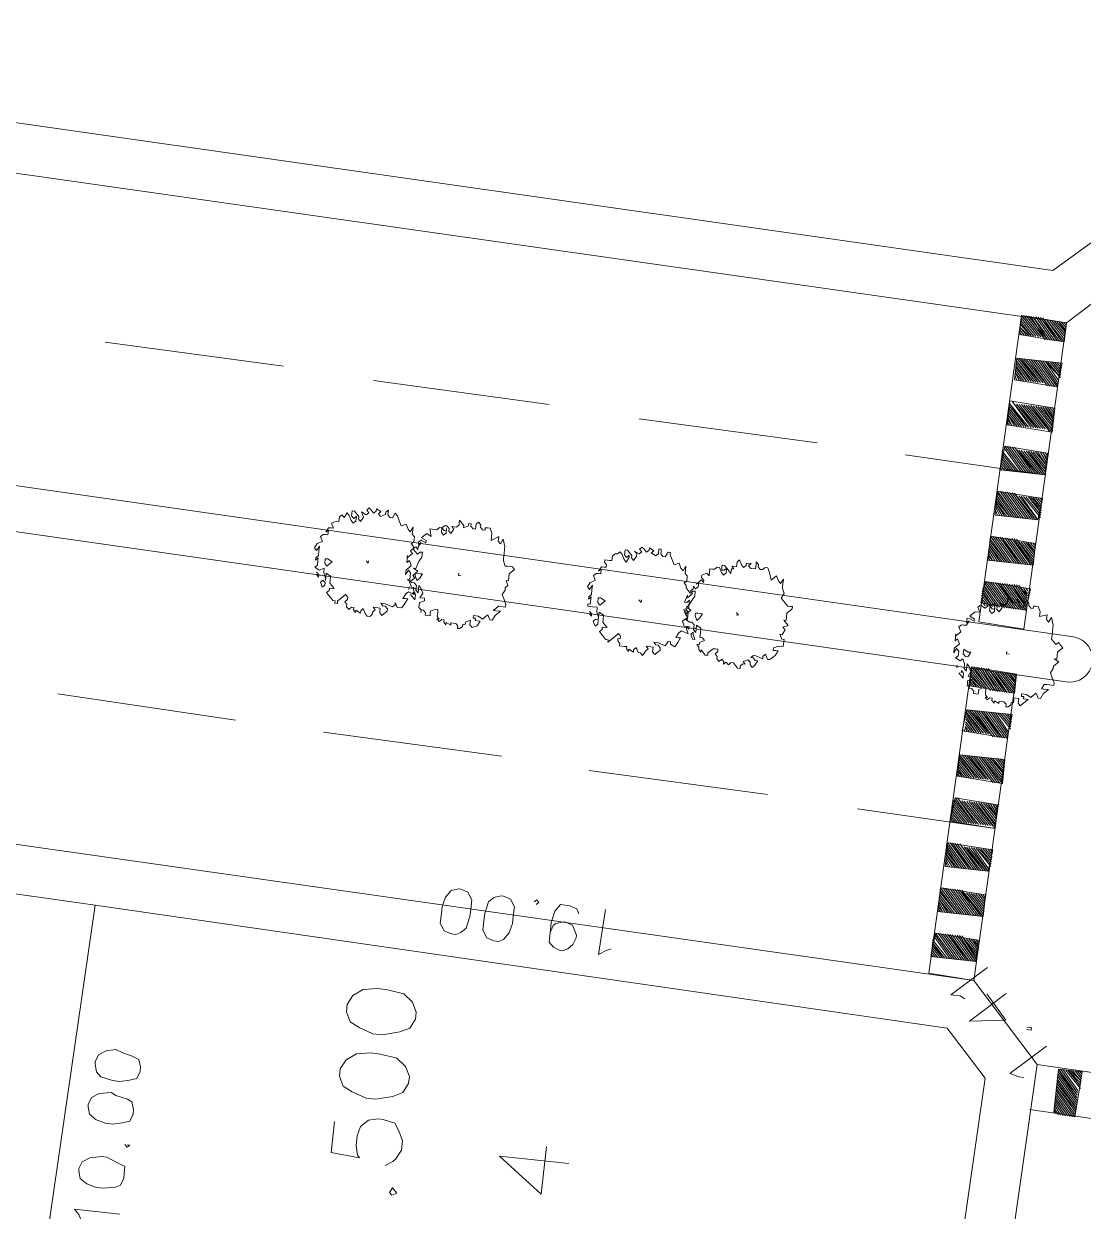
# Model space of a CAD drawing. Header units: metres. Extents: x -977055 to 805873, y -1033982 to 242021.
# Drawn here: x 2463.44 to 2486.95, y 956.89 to 983.23 of the extents above; entities that cross this region are included whole.
import ezdxf

# ---------------------------------------------------------------- set-up
doc = ezdxf.new("R2010")
doc.units = ezdxf.units.M
for name, color, linetype in [('PDF_acera', 7, 'Continuous'), ('PDF_areas por lote', 7, 'Continuous'), ('PDF_COTAS', 7, 'Continuous'), ('PDF_linea de centro', 7, 'Continuous'), ('PDF_LOTES', 7, 'Continuous'), ('PDF_No. lotes', 7, 'Continuous'), ('PDF_PASO DE CEBRA', 7, 'Continuous'), ('PDF_PLANTAS', 7, 'Continuous')]:
    doc.layers.add(name, color=color, linetype=linetype)

# ---------------------------------------------------------------- blocks, each defined once
blk = doc.blocks.new('CALLE')
at = {"layer": 'PDF_acera', "lineweight": 9}
for points in [[(35.646912, -218.961792), (29.00016, -177.853536), (-1.608768, -95.552352), (-8.763552, -56.0952), (-56.814912, -55.206144), (-58.084992, -53.851392), (-56.222208, 0.592704)], [(-8.001504, -55.24848), (-56.433888, -54.359424), (-57.195936, -53.512704), (-55.333152, 0.550368)]]:
    blk.add_lwpolyline(points, dxfattribs=at)
blk.add_lwpolyline([(-128.108736, -20.32128), (-129.167136, -51.43824), (-127.897056, -52.792992), (-71.166816, -54.740448), (-69.812064, -53.470368), (-68.753664, -22.353408), (-70.023744, -20.998656), (-126.711648, -19.0512)], close=True, dxfattribs=at)
blk.add_lwpolyline([(-63.249984, -21.59136), (-64.393056, -54.528768, 0.999999692), (-63.588672, -54.571104), (-62.4456, -21.633696)], format="xyb", dxfattribs=at)
at = {"layer": 'PDF_areas por lote', "lineweight": 9}
blk.add_lwpolyline([(-73.495296, -42.505344), (-74.045664, -42.505344), (-74.088, -43.013376), (-74.045664, -42.97104), (-73.87632, -42.928704), (-73.706976, -42.928704), (-73.537632, -42.97104), (-73.410624, -43.098048), (-73.368288, -43.267392), (-73.368288, -43.352064), (-73.410624, -43.563744), (-73.537632, -43.648416), (-73.706976, -43.733088), (-73.87632, -43.733088), (-74.045664, -43.648416), (-74.088, -43.60608), (-74.172672, -43.479072)], dxfattribs=at)
for points in [[(-72.690912, -42.505344), (-72.860256, -42.590016), (-72.944928, -42.75936), (-73.0296, -43.013376), (-73.0296, -43.18272), (-72.944928, -43.479072), (-72.860256, -43.648416), (-72.690912, -43.733088), (-72.563904, -43.733088), (-72.39456, -43.648416), (-72.267552, -43.479072), (-72.225216, -43.18272), (-72.225216, -43.013376), (-72.267552, -42.75936), (-72.39456, -42.590016), (-72.563904, -42.505344)], [(-71.54784, -42.505344), (-71.717184, -42.590016), (-71.801856, -42.75936), (-71.886528, -43.013376), (-71.886528, -43.18272), (-71.801856, -43.479072), (-71.717184, -43.648416), (-71.54784, -43.733088), (-71.420832, -43.733088), (-71.251488, -43.648416), (-71.12448, -43.479072), (-71.082144, -43.18272), (-71.082144, -43.013376), (-71.12448, -42.75936), (-71.251488, -42.590016), (-71.420832, -42.505344)], [(-74.638368, -43.60608), (-74.680704, -43.648416), (-74.638368, -43.733088), (-74.553696, -43.648416)]]:
    blk.add_lwpolyline(points, close=True, dxfattribs=at)
at = {"layer": 'PDF_COTAS', "lineweight": 9}
for points in [[(-75.527424, -38.906784), (-75.527424, -38.1024), (-75.612096, -38.187072), (-75.696768, -38.229408), (-75.612096, -38.187072), (-75.527424, -38.1024)], [(-74.850048, -38.1024), (-74.977056, -38.144736), (-75.061728, -38.271744), (-75.104064, -38.441088), (-75.104064, -38.568096), (-75.061728, -38.779776), (-75.019392, -38.864448), (-74.892384, -38.906784), (-74.807712, -38.906784), (-74.680704, -38.906784), (-74.638368, -38.779776), (-74.553696, -38.568096), (-74.553696, -38.483424), (-74.596032, -38.271744), (-74.680704, -38.144736), (-74.807712, -38.1024)], [(-74.850048, -38.1024), (-74.977056, -38.144736), (-75.061728, -38.271744), (-75.104064, -38.441088), (-75.104064, -38.568096), (-75.061728, -38.779776), (-75.019392, -38.864448), (-74.892384, -38.906784), (-74.807712, -38.906784), (-74.680704, -38.906784), (-74.638368, -38.779776), (-74.553696, -38.568096), (-74.553696, -38.483424), (-74.596032, -38.271744), (-74.680704, -38.144736), (-74.807712, -38.1024)], [(-73.706976, -38.144736), (-73.833984, -38.187072), (-73.918656, -38.31408), (-73.960992, -38.483424), (-73.960992, -38.610432), (-73.918656, -38.779776), (-73.87632, -38.906784), (-73.749312, -38.94912), (-73.66464, -38.94912), (-73.537632, -38.906784), (-73.495296, -38.822112), (-73.45296, -38.610432), (-73.410624, -38.52576), (-73.45296, -38.31408), (-73.537632, -38.187072), (-73.66464, -38.144736)], [(-73.706976, -38.144736), (-73.833984, -38.187072), (-73.918656, -38.31408), (-73.960992, -38.483424), (-73.960992, -38.610432), (-73.918656, -38.779776), (-73.87632, -38.906784), (-73.749312, -38.94912), (-73.66464, -38.94912), (-73.537632, -38.906784), (-73.495296, -38.822112), (-73.45296, -38.610432), (-73.410624, -38.52576), (-73.45296, -38.31408), (-73.537632, -38.187072), (-73.66464, -38.144736)], [(-72.944928, -38.187072), (-73.071936, -38.229408), (-73.156608, -38.31408), (-73.198944, -38.52576), (-73.198944, -38.652768), (-73.156608, -38.822112), (-73.114272, -38.94912), (-72.987264, -38.991456), (-72.902592, -38.991456), (-72.775584, -38.94912), (-72.733248, -38.822112), (-72.690912, -38.652768), (-72.648576, -38.52576), (-72.690912, -38.356416), (-72.775584, -38.229408), (-72.902592, -38.187072)], [(-72.944928, -38.187072), (-73.071936, -38.229408), (-73.156608, -38.31408), (-73.198944, -38.52576), (-73.198944, -38.652768), (-73.156608, -38.822112), (-73.114272, -38.94912), (-72.987264, -38.991456), (-72.902592, -38.991456), (-72.775584, -38.94912), (-72.733248, -38.822112), (-72.690912, -38.652768), (-72.648576, -38.52576), (-72.690912, -38.356416), (-72.775584, -38.229408), (-72.902592, -38.187072)], [(-74.29968, -38.906784), (-74.29968, -38.94912), (-74.342016, -38.906784), (-74.29968, -38.864448), (-74.342016, -38.906784), (-74.29968, -38.94912)], [(-69.981408, -44.283456), (-69.939072, -44.368128), (-69.8544, -44.4528), (-69.64272, -44.495136), (-69.515712, -44.495136), (-69.346368, -44.495136), (-69.21936, -44.410464), (-69.177024, -44.283456), (-69.177024, -44.24112), (-69.21936, -44.114112), (-69.346368, -44.02944), (-69.515712, -43.987104), (-69.64272, -43.987104), (-69.812064, -43.987104), (-69.939072, -44.071776), (-69.981408, -44.198784)], [(-70.023744, -45.045504), (-69.981408, -45.130176), (-69.8544, -45.214848), (-69.685056, -45.257184), (-69.558048, -45.257184), (-69.388704, -45.257184), (-69.261696, -45.172512), (-69.21936, -45.045504), (-69.21936, -45.003168), (-69.261696, -44.87616), (-69.346368, -44.791488), (-69.558048, -44.749152), (-69.64272, -44.749152), (-69.8544, -44.749152), (-69.981408, -44.833824), (-70.023744, -44.960832)]]:
    blk.add_lwpolyline(points, close=True, dxfattribs=at)
for points in [[(-69.304032, -45.638208), (-69.261696, -45.680544), (-69.21936, -45.638208), (-69.261696, -45.595872)], [(-69.769728, -45.93456), (-69.64272, -45.976896), (-69.600384, -46.019232), (-69.558048, -46.14624), (-69.558048, -46.188576), (-69.600384, -46.315584), (-69.685056, -46.35792), (-69.769728, -46.400256), (-69.812064, -46.400256), (-69.939072, -46.35792), (-70.023744, -46.273248), (-70.06608, -46.188576), (-70.06608, -46.14624), (-70.023744, -46.019232), (-69.939072, -45.93456), (-69.769728, -45.93456), (-69.600384, -45.93456), (-69.388704, -45.976896), (-69.261696, -46.061568), (-69.261696, -46.14624), (-69.261696, -46.230912), (-69.304032, -46.35792), (-69.388704, -46.400256)], [(-69.939072, -47.035296), (-69.981408, -46.950624), (-70.06608, -46.823616), (-69.261696, -46.865952)], [(-70.150752, -53.34336), (-70.108416, -53.258688), (-70.108416, -53.089344), (-69.558048, -53.682048)], [(-69.981408, -54.063072), (-70.531776, -53.470368), (-70.447104, -54.105408), (-70.023744, -53.724384)], [(-71.420832, -54.528768), (-71.420832, -54.444096), (-71.378496, -54.274752), (-70.828128, -54.867456)], [(-70.574112, -54.486432), (-70.574112, -54.571104), (-70.531776, -54.571104), (-70.531776, -54.486432)]]:
    blk.add_lwpolyline(points, dxfattribs=at)
at = {"layer": 'PDF_linea de centro', "lineweight": 9}
for points in [[(-66.636864, -40.00752), (-66.509856, -36.83232)], [(-60.3288, -40.176864), (-60.244128, -37.001664)], [(-66.763872, -44.749152), (-66.6792, -41.573952)], [(-60.498144, -44.918496), (-60.413472, -41.785632)], [(-66.933216, -49.490784), (-66.848544, -46.315584)], [(-60.667488, -49.702464), (-60.582816, -46.527264)], [(-67.10256, -53.55504), (-67.017888, -51.099552)], [(-60.794496, -53.76672), (-60.709824, -51.268896)]]:
    blk.add_lwpolyline(points, dxfattribs=at)
at = {"layer": 'PDF_LOTES', "lineweight": 20}
for points in [[(-78.152256, -37.594368), (-70.150752, -37.89072), (-69.64272, -22.692096), (-70.404768, -21.845376), (-77.601888, -21.633696)], [(-78.702624, -53.597376), (-71.505504, -53.851392), (-70.70112, -53.089344), (-70.150752, -37.89072), (-78.152256, -37.594368)]]:
    blk.add_lwpolyline(points, close=True, dxfattribs=at)
at = {"layer": 'PDF_No. lotes', "lineweight": 20}
blk.add_lwpolyline([(-73.791648, -46.696608), (-73.791648, -45.468864), (-74.384352, -46.273248), (-73.537632, -46.273248)], dxfattribs=at)
at = {"layer": 'PDF_PASO DE CEBRA', "lineweight": 9}
for points in [[(-69.812064, -53.470368), (-64.35072, -53.639712), (-64.308384, -52.835328), (-69.769728, -52.665984), (-69.812064, -53.470368), (-69.769728, -52.665984)], [(-69.473376, -52.665984), (-69.473376, -52.665984)], [(-69.473376, -52.70832), (-69.43104, -52.665984)], [(-69.473376, -52.750656), (-69.388704, -52.665984)], [(-69.473376, -52.792992), (-69.346368, -52.665984)], [(-69.473376, -52.835328), (-69.304032, -52.665984)], [(-69.261696, -52.665984), (-69.473376, -52.877664), (-69.21936, -52.665984), (-69.473376, -52.92)], [(-69.473376, -52.962336), (-69.177024, -52.665984)], [(-69.473376, -53.004672), (-69.134688, -52.70832)], [(-69.473376, -53.047008), (-69.092352, -52.70832)], [(-69.473376, -53.089344), (-69.050016, -52.70832), (-69.473376, -53.089344)], [(-69.473376, -53.13168), (-69.050016, -52.750656)], [(-69.473376, -53.174016), (-69.050016, -52.792992)], [(-69.473376, -53.216352), (-69.050016, -52.835328)], [(-68.668992, -52.70832), (-68.668992, -52.70832)], [(-68.668992, -52.750656), (-68.626656, -52.70832)], [(-68.58432, -52.70832), (-68.668992, -52.792992), (-68.541984, -52.70832)], [(-68.668992, -52.835328), (-68.499648, -52.70832)], [(-68.668992, -52.877664), (-68.457312, -52.70832), (-68.668992, -52.92)], [(-68.668992, -52.962336), (-68.414976, -52.70832)], [(-68.668992, -53.004672), (-68.37264, -52.70832)], [(-68.330304, -52.70832), (-68.668992, -53.047008), (-68.287968, -52.70832)], [(-68.668992, -53.089344), (-68.245632, -52.70832)], [(-68.668992, -53.13168), (-68.245632, -52.750656)], [(-68.668992, -53.174016), (-68.245632, -52.792992)], [(-68.668992, -53.216352), (-68.245632, -52.835328)], [(-67.864608, -52.750656), (-67.822272, -52.750656)], [(-67.864608, -52.792992), (-67.779936, -52.750656)], [(-67.864608, -52.835328), (-67.7376, -52.750656)], [(-67.864608, -52.877664), (-67.695264, -52.750656)], [(-67.864608, -52.92), (-67.652928, -52.750656), (-67.864608, -52.962336)], [(-67.610592, -52.750656), (-67.864608, -53.004672), (-67.568256, -52.750656)], [(-67.864608, -53.047008), (-67.52592, -52.750656)], [(-67.864608, -53.089344), (-67.483584, -52.750656)], [(-67.864608, -53.13168), (-67.441248, -52.750656)], [(-67.864608, -53.174016), (-67.441248, -52.792992), (-67.864608, -53.216352), (-67.441248, -52.835328)], [(-67.060224, -52.750656), (-67.060224, -52.750656)], [(-67.060224, -52.792992), (-67.017888, -52.750656)], [(-67.060224, -52.835328), (-66.975552, -52.750656)], [(-67.060224, -52.877664), (-66.933216, -52.750656)], [(-67.060224, -52.92), (-66.89088, -52.750656), (-67.060224, -52.92)], [(-67.060224, -52.962336), (-66.848544, -52.750656)], [(-67.060224, -53.004672), (-66.806208, -52.750656)], [(-67.060224, -53.047008), (-66.763872, -52.750656)], [(-67.060224, -53.089344), (-66.721536, -52.750656)], [(-67.060224, -53.13168), (-66.6792, -52.750656)], [(-66.6792, -52.792992), (-67.060224, -53.174016), (-66.636864, -52.792992)], [(-67.060224, -53.216352), (-66.636864, -52.835328)], [(-66.25584, -52.792992), (-66.25584, -52.792992)], [(-66.25584, -52.835328), (-66.213504, -52.792992)], [(-66.171168, -52.792992), (-66.25584, -52.877664), (-66.128832, -52.792992), (-66.25584, -52.92)], [(-66.25584, -52.962336), (-66.086496, -52.792992)], [(-66.25584, -53.004672), (-66.04416, -52.792992)], [(-66.25584, -53.047008), (-66.001824, -52.792992)], [(-65.959488, -52.792992), (-66.25584, -53.089344), (-65.917152, -52.792992)], [(-66.25584, -53.13168), (-65.874816, -52.792992), (-66.25584, -53.174016)], [(-66.25584, -53.216352), (-65.874816, -52.835328)], [(-65.451456, -52.792992), (-65.451456, -52.792992)], [(-65.451456, -52.835328), (-65.40912, -52.835328)], [(-65.451456, -52.877664), (-65.366784, -52.835328), (-65.451456, -52.92)], [(-65.451456, -52.962336), (-65.324448, -52.835328)], [(-65.451456, -53.004672), (-65.282112, -52.835328)], [(-65.239776, -52.835328), (-65.451456, -53.047008), (-65.19744, -52.835328)], [(-65.451456, -53.089344), (-65.155104, -52.835328)], [(-65.451456, -53.13168), (-65.112768, -52.835328), (-65.451456, -53.174016)], [(-65.451456, -53.216352), (-65.070432, -52.835328)], [(-64.647072, -52.835328), (-64.647072, -52.835328)], [(-64.647072, -52.877664), (-64.604736, -52.835328)], [(-64.647072, -52.92), (-64.5624, -52.835328)], [(-64.647072, -52.962336), (-64.520064, -52.835328), (-64.647072, -53.004672)], [(-64.477728, -52.835328), (-64.647072, -53.047008), (-64.435392, -52.835328)], [(-64.647072, -53.089344), (-64.393056, -52.835328)], [(-64.647072, -53.13168), (-64.35072, -52.835328)], [(-64.647072, -53.174016), (-64.308384, -52.835328)], [(-69.473376, -53.258688), (-69.050016, -52.877664)], [(-69.473376, -53.301024), (-69.050016, -52.92), (-69.473376, -53.34336), (-69.050016, -52.962336)], [(-69.473376, -53.385696), (-69.050016, -53.004672)], [(-69.473376, -53.428032), (-69.050016, -53.047008)], [(-68.668992, -53.258688), (-68.245632, -52.877664), (-68.668992, -53.258688)], [(-68.668992, -53.301024), (-68.245632, -52.92)], [(-68.668992, -53.34336), (-68.245632, -52.962336)], [(-68.668992, -53.385696), (-68.245632, -53.004672)], [(-68.668992, -53.428032), (-68.245632, -53.047008)], [(-67.864608, -53.258688), (-67.441248, -52.877664)], [(-67.864608, -53.301024), (-67.441248, -52.92)], [(-67.864608, -53.34336), (-67.441248, -52.962336)], [(-67.864608, -53.385696), (-67.483584, -53.004672)], [(-67.864608, -53.428032), (-67.483584, -53.047008), (-67.864608, -53.470368), (-67.483584, -53.089344)], [(-67.060224, -53.258688), (-66.6792, -52.877664)], [(-67.060224, -53.301024), (-66.6792, -52.92)], [(-67.060224, -53.34336), (-66.6792, -52.962336)], [(-67.060224, -53.385696), (-66.6792, -53.004672), (-67.060224, -53.385696)], [(-67.060224, -53.428032), (-66.6792, -53.047008)], [(-66.298176, -53.428032), (-65.874816, -53.047008)], [(-66.25584, -53.258688), (-65.874816, -52.877664)], [(-66.25584, -53.301024), (-65.874816, -52.92), (-66.25584, -53.34336), (-65.874816, -52.962336)], [(-66.25584, -53.385696), (-65.874816, -53.004672)], [(-65.493792, -53.34336), (-65.070432, -52.962336)], [(-65.493792, -53.385696), (-65.070432, -53.004672)], [(-65.493792, -53.428032), (-65.070432, -53.047008)], [(-65.451456, -53.258688), (-65.070432, -52.877664), (-65.451456, -53.301024), (-65.070432, -52.92)], [(-64.689408, -53.216352), (-64.308384, -52.877664)], [(-64.689408, -53.258688), (-64.308384, -52.92)], [(-64.308384, -52.962336), (-64.689408, -53.301024), (-64.308384, -53.004672)], [(-64.689408, -53.34336), (-64.308384, -53.047008), (-64.689408, -53.385696)], [(-63.546336, -53.682048), (-58.084992, -53.851392), (-58.042656, -53.047008), (-63.504, -52.877664), (-63.546336, -53.682048), (-63.504, -52.877664)], [(-63.207648, -52.962336), (-63.122976, -52.877664)], [(-63.207648, -53.004672), (-63.08064, -52.877664)], [(-63.207648, -53.047008), (-63.038304, -52.877664)], [(-62.995968, -52.877664), (-63.207648, -53.089344), (-62.953632, -52.877664)], [(-63.207648, -53.13168), (-62.911296, -52.877664)], [(-63.207648, -53.174016), (-62.911296, -52.92)], [(-63.207648, -53.216352), (-62.86896, -52.92)], [(-63.207648, -53.258688), (-62.826624, -52.92)], [(-63.207648, -53.301024), (-62.784288, -52.92), (-63.207648, -53.301024)], [(-63.207648, -53.34336), (-62.784288, -52.962336)], [(-63.207648, -53.385696), (-62.784288, -53.004672)], [(-63.207648, -53.428032), (-62.784288, -53.047008)], [(-63.165312, -52.877664), (-63.165312, -52.92)], [(-62.403264, -52.92), (-62.403264, -52.92)], [(-62.403264, -52.962336), (-62.360928, -52.92)], [(-62.318592, -52.92), (-62.403264, -53.004672), (-62.276256, -52.92)], [(-62.403264, -53.047008), (-62.23392, -52.92)], [(-62.403264, -53.089344), (-62.191584, -52.92)], [(-62.403264, -53.13168), (-62.149248, -52.92), (-62.403264, -53.174016)], [(-62.403264, -53.216352), (-62.106912, -52.92)], [(-62.064576, -52.92), (-62.403264, -53.258688), (-62.02224, -52.92)], [(-62.403264, -53.301024), (-61.979904, -52.92)], [(-62.403264, -53.34336), (-61.979904, -52.962336)], [(-62.403264, -53.385696), (-61.979904, -53.004672)], [(-62.403264, -53.428032), (-61.979904, -53.047008)], [(-61.59888, -52.962336), (-61.556544, -52.962336)], [(-61.59888, -53.004672), (-61.514208, -52.962336)], [(-61.59888, -53.047008), (-61.471872, -52.962336)], [(-61.59888, -53.089344), (-61.429536, -52.962336)], [(-61.59888, -53.13168), (-61.3872, -52.962336), (-61.59888, -53.174016)], [(-61.344864, -52.962336), (-61.59888, -53.216352), (-61.302528, -52.962336)], [(-61.59888, -53.258688), (-61.260192, -52.962336)], [(-61.59888, -53.301024), (-61.217856, -52.962336)], [(-61.59888, -53.34336), (-61.17552, -52.962336)], [(-61.59888, -53.385696), (-61.17552, -53.004672)], [(-61.59888, -53.428032), (-61.17552, -53.047008), (-61.59888, -53.428032)], [(-60.794496, -52.962336), (-60.794496, -52.962336)], [(-60.794496, -53.004672), (-60.75216, -52.962336)], [(-60.794496, -53.047008), (-60.709824, -52.962336)], [(-60.794496, -53.089344), (-60.667488, -52.962336)], [(-60.794496, -53.13168), (-60.625152, -52.962336), (-60.794496, -53.13168)], [(-60.794496, -53.174016), (-60.582816, -52.962336)], [(-60.794496, -53.216352), (-60.54048, -52.962336)], [(-60.794496, -53.258688), (-60.498144, -52.962336)], [(-60.794496, -53.301024), (-60.455808, -52.962336)], [(-60.794496, -53.34336), (-60.413472, -53.004672)], [(-60.794496, -53.385696), (-60.371136, -53.004672), (-60.794496, -53.385696)], [(-60.794496, -53.428032), (-60.371136, -53.047008)], [(-59.990112, -53.004672), (-59.990112, -53.004672)], [(-59.990112, -53.047008), (-59.947776, -53.004672)], [(-59.90544, -53.004672), (-59.990112, -53.089344), (-59.863104, -53.004672)], [(-59.990112, -53.13168), (-59.820768, -53.004672), (-59.990112, -53.174016)], [(-59.990112, -53.216352), (-59.778432, -53.004672)], [(-59.990112, -53.258688), (-59.736096, -53.004672)], [(-59.990112, -53.301024), (-59.69376, -53.004672)], [(-59.651424, -53.004672), (-59.990112, -53.34336), (-59.609088, -53.004672), (-59.990112, -53.385696)], [(-59.990112, -53.428032), (-59.566752, -53.047008)], [(-59.185728, -53.047008), (-59.143392, -53.047008)], [(-59.185728, -53.089344), (-59.101056, -53.047008)], [(-59.185728, -53.13168), (-59.05872, -53.047008), (-59.185728, -53.174016)], [(-59.185728, -53.216352), (-59.016384, -53.047008)], [(-58.974048, -53.047008), (-59.185728, -53.258688), (-58.931712, -53.047008)], [(-59.185728, -53.301024), (-58.889376, -53.047008)], [(-59.185728, -53.34336), (-58.84704, -53.047008), (-59.185728, -53.385696)], [(-59.185728, -53.428032), (-58.804704, -53.047008)], [(-58.381344, -53.047008), (-58.381344, -53.047008)], [(-58.381344, -53.089344), (-58.339008, -53.047008)], [(-58.381344, -53.13168), (-58.296672, -53.047008)], [(-58.381344, -53.174016), (-58.254336, -53.047008), (-58.381344, -53.216352)], [(-58.212, -53.047008), (-58.381344, -53.258688), (-58.169664, -53.047008)], [(-58.381344, -53.301024), (-58.127328, -53.047008)], [(-58.381344, -53.34336), (-58.084992, -53.047008)], [(-58.381344, -53.385696), (-58.042656, -53.047008)], [(-69.050016, -53.089344), (-69.473376, -53.470368), (-69.050016, -53.13168)], [(-69.43104, -53.470368), (-69.050016, -53.174016), (-69.388704, -53.470368)], [(-69.346368, -53.470368), (-69.092352, -53.216352)], [(-69.304032, -53.470368), (-69.092352, -53.258688)], [(-68.668992, -53.470368), (-68.245632, -53.089344)], [(-68.287968, -53.089344), (-68.668992, -53.512704), (-68.287968, -53.13168)], [(-68.626656, -53.512704), (-68.287968, -53.174016)], [(-68.58432, -53.512704), (-68.287968, -53.216352)], [(-68.541984, -53.512704), (-68.287968, -53.258688)], [(-67.483584, -53.13168), (-67.864608, -53.512704), (-67.483584, -53.174016)], [(-67.822272, -53.512704), (-67.483584, -53.216352)], [(-67.779936, -53.55504), (-67.483584, -53.258688), (-67.7376, -53.55504)], [(-67.10256, -53.55504), (-66.6792, -53.174016)], [(-67.060224, -53.470368), (-66.6792, -53.089344)], [(-67.060224, -53.512704), (-66.6792, -53.13168)], [(-67.060224, -53.55504), (-66.6792, -53.216352), (-67.017888, -53.55504)], [(-66.975552, -53.55504), (-66.6792, -53.258688)], [(-66.298176, -53.470368), (-65.874816, -53.089344)], [(-66.298176, -53.512704), (-65.874816, -53.13168)], [(-66.298176, -53.55504), (-65.874816, -53.174016), (-66.298176, -53.597376)], [(-66.25584, -53.597376), (-65.874816, -53.216352)], [(-66.213504, -53.597376), (-65.874816, -53.258688)], [(-65.493792, -53.470368), (-65.070432, -53.089344), (-65.493792, -53.512704), (-65.070432, -53.13168)], [(-65.493792, -53.55504), (-65.070432, -53.174016)], [(-65.493792, -53.597376), (-65.070432, -53.216352)], [(-65.451456, -53.597376), (-65.070432, -53.258688)], [(-64.689408, -53.428032), (-64.308384, -53.089344)], [(-64.689408, -53.470368), (-64.308384, -53.13168)], [(-64.35072, -53.174016), (-64.689408, -53.512704), (-64.35072, -53.216352)], [(-64.689408, -53.55504), (-64.35072, -53.258688), (-64.689408, -53.597376)], [(-63.207648, -53.470368), (-62.784288, -53.089344)], [(-63.207648, -53.512704), (-62.784288, -53.13168), (-63.207648, -53.55504), (-62.784288, -53.174016)], [(-63.207648, -53.597376), (-62.784288, -53.216352)], [(-63.207648, -53.639712), (-62.784288, -53.258688)], [(-62.403264, -53.470368), (-61.979904, -53.089344), (-62.403264, -53.512704), (-61.979904, -53.13168)], [(-62.403264, -53.55504), (-61.979904, -53.174016)], [(-62.403264, -53.597376), (-61.979904, -53.216352)], [(-62.403264, -53.639712), (-61.979904, -53.258688)], [(-61.59888, -53.470368), (-61.17552, -53.089344)], [(-61.59888, -53.512704), (-61.17552, -53.13168)], [(-61.59888, -53.55504), (-61.17552, -53.174016)], [(-61.59888, -53.597376), (-61.17552, -53.216352)], [(-61.59888, -53.639712), (-61.17552, -53.258688), (-61.59888, -53.682048), (-61.217856, -53.301024)], [(-60.794496, -53.470368), (-60.371136, -53.089344)], [(-60.794496, -53.512704), (-60.371136, -53.13168)], [(-60.794496, -53.55504), (-60.371136, -53.174016)], [(-60.794496, -53.597376), (-60.413472, -53.216352), (-60.794496, -53.639712), (-60.413472, -53.258688)], [(-59.990112, -53.470368), (-59.609088, -53.089344)], [(-59.990112, -53.512704), (-59.609088, -53.13168), (-59.990112, -53.55504), (-59.609088, -53.174016)], [(-59.990112, -53.597376), (-59.609088, -53.216352)], [(-59.990112, -53.639712), (-59.609088, -53.258688)], [(-59.228064, -53.639712), (-58.804704, -53.258688)], [(-59.185728, -53.470368), (-58.804704, -53.089344), (-59.185728, -53.512704), (-58.804704, -53.13168)], [(-59.185728, -53.55504), (-58.804704, -53.174016)], [(-59.185728, -53.597376), (-58.804704, -53.216352)], [(-58.42368, -53.512704), (-58.042656, -53.216352)], [(-58.42368, -53.55504), (-58.042656, -53.258688), (-58.42368, -53.597376)], [(-58.381344, -53.428032), (-58.042656, -53.089344)], [(-58.381344, -53.470368), (-58.042656, -53.13168)], [(-58.381344, -53.512704), (-58.042656, -53.174016)], [(-69.261696, -53.470368), (-69.092352, -53.301024)], [(-69.092352, -53.34336), (-69.21936, -53.470368), (-69.092352, -53.385696), (-69.177024, -53.470368)], [(-69.134688, -53.470368), (-69.092352, -53.428032)], [(-69.092352, -53.470368), (-69.092352, -53.470368)], [(-68.499648, -53.512704), (-68.287968, -53.301024)], [(-68.457312, -53.512704), (-68.287968, -53.34336), (-68.457312, -53.512704)], [(-68.414976, -53.512704), (-68.287968, -53.385696)], [(-68.37264, -53.512704), (-68.287968, -53.428032)], [(-68.330304, -53.512704), (-68.287968, -53.470368)], [(-67.483584, -53.301024), (-67.695264, -53.55504), (-67.483584, -53.34336)], [(-67.652928, -53.55504), (-67.483584, -53.385696)], [(-67.610592, -53.55504), (-67.483584, -53.428032)], [(-67.568256, -53.55504), (-67.483584, -53.470368)], [(-66.933216, -53.55504), (-66.6792, -53.301024)], [(-66.6792, -53.34336), (-66.89088, -53.55504), (-66.6792, -53.385696)], [(-66.848544, -53.55504), (-66.6792, -53.428032)], [(-66.806208, -53.55504), (-66.6792, -53.470368), (-66.763872, -53.55504)], [(-66.171168, -53.597376), (-65.874816, -53.301024)], [(-65.874816, -53.34336), (-66.128832, -53.597376), (-65.874816, -53.385696), (-66.086496, -53.597376)], [(-66.04416, -53.597376), (-65.874816, -53.428032)], [(-66.001824, -53.597376), (-65.874816, -53.470368)], [(-65.40912, -53.597376), (-65.070432, -53.301024)], [(-65.366784, -53.597376), (-65.070432, -53.34336), (-65.366784, -53.597376)], [(-65.324448, -53.639712), (-65.070432, -53.385696)], [(-65.282112, -53.639712), (-65.070432, -53.428032)], [(-65.239776, -53.639712), (-65.070432, -53.470368)], [(-64.689408, -53.639712), (-64.35072, -53.301024)], [(-64.647072, -53.639712), (-64.35072, -53.34336)], [(-64.604736, -53.639712), (-64.35072, -53.385696)], [(-64.5624, -53.639712), (-64.35072, -53.428032)], [(-64.35072, -53.470368), (-64.520064, -53.639712), (-64.35072, -53.512704), (-64.477728, -53.639712)], [(-63.207648, -53.682048), (-62.784288, -53.301024)], [(-62.784288, -53.34336), (-63.165312, -53.682048), (-62.784288, -53.385696), (-63.122976, -53.682048)], [(-63.08064, -53.682048), (-62.784288, -53.428032)], [(-63.038304, -53.682048), (-62.784288, -53.470368)], [(-62.403264, -53.682048), (-61.979904, -53.301024), (-62.403264, -53.724384), (-61.979904, -53.34336)], [(-62.360928, -53.724384), (-61.979904, -53.385696)], [(-62.318592, -53.724384), (-62.02224, -53.428032)], [(-62.276256, -53.724384), (-62.02224, -53.470368)], [(-61.217856, -53.34336), (-61.59888, -53.724384), (-61.217856, -53.385696)], [(-61.556544, -53.76672), (-61.217856, -53.428032)], [(-61.514208, -53.76672), (-61.217856, -53.470368)], [(-60.794496, -53.682048), (-60.413472, -53.301024)], [(-60.794496, -53.724384), (-60.413472, -53.34336)], [(-60.413472, -53.385696), (-60.794496, -53.76672), (-60.413472, -53.428032), (-60.75216, -53.76672)], [(-60.709824, -53.76672), (-60.413472, -53.470368)], [(-60.032448, -53.76672), (-59.609088, -53.385696), (-60.032448, -53.809056)], [(-59.990112, -53.682048), (-59.609088, -53.301024)], [(-59.990112, -53.724384), (-59.609088, -53.34336)], [(-59.990112, -53.809056), (-59.609088, -53.428032)], [(-59.947776, -53.809056), (-59.609088, -53.470368)], [(-59.228064, -53.682048), (-58.804704, -53.301024)], [(-59.228064, -53.724384), (-58.804704, -53.34336), (-59.228064, -53.724384)], [(-59.228064, -53.76672), (-58.804704, -53.385696)], [(-59.228064, -53.809056), (-58.804704, -53.428032)], [(-59.185728, -53.809056), (-58.804704, -53.470368)], [(-58.42368, -53.639712), (-58.042656, -53.301024)], [(-58.42368, -53.682048), (-58.042656, -53.34336)], [(-58.042656, -53.385696), (-58.42368, -53.724384), (-58.042656, -53.428032)], [(-58.42368, -53.76672), (-58.084992, -53.470368)], [(-68.287968, -53.512704), (-68.287968, -53.512704)], [(-67.52592, -53.55504), (-67.483584, -53.512704), (-67.483584, -53.55504)], [(-66.721536, -53.55504), (-66.6792, -53.512704)], [(-66.6792, -53.55504), (-66.6792, -53.55504)], [(-65.959488, -53.597376), (-65.874816, -53.512704)], [(-65.874816, -53.55504), (-65.917152, -53.597376), (-65.874816, -53.597376)], [(-65.19744, -53.639712), (-65.070432, -53.512704)], [(-65.155104, -53.639712), (-65.070432, -53.55504)], [(-65.112768, -53.639712), (-65.070432, -53.597376), (-65.112768, -53.639712)], [(-64.435392, -53.639712), (-64.35072, -53.55504)], [(-64.393056, -53.639712), (-64.35072, -53.597376)], [(-64.35072, -53.639712), (-64.35072, -53.639712)], [(-62.995968, -53.682048), (-62.784288, -53.512704)], [(-62.826624, -53.55504), (-62.953632, -53.682048), (-62.826624, -53.597376), (-62.911296, -53.682048)], [(-62.86896, -53.682048), (-62.826624, -53.639712)], [(-62.826624, -53.682048), (-62.826624, -53.682048)], [(-62.23392, -53.724384), (-62.02224, -53.512704)], [(-62.191584, -53.724384), (-62.02224, -53.55504), (-62.149248, -53.724384), (-62.02224, -53.597376)], [(-62.106912, -53.724384), (-62.02224, -53.639712)], [(-62.064576, -53.724384), (-62.02224, -53.682048)], [(-61.471872, -53.76672), (-61.217856, -53.512704), (-61.429536, -53.76672)], [(-61.217856, -53.55504), (-61.3872, -53.76672), (-61.217856, -53.597376)], [(-61.344864, -53.76672), (-61.217856, -53.639712)], [(-61.302528, -53.76672), (-61.217856, -53.682048)], [(-60.667488, -53.76672), (-60.413472, -53.512704)], [(-60.413472, -53.55504), (-60.625152, -53.76672), (-60.413472, -53.597376)], [(-60.582816, -53.76672), (-60.413472, -53.639712)], [(-60.54048, -53.76672), (-60.413472, -53.682048), (-60.498144, -53.76672)], [(-59.90544, -53.809056), (-59.609088, -53.512704)], [(-59.609088, -53.55504), (-59.863104, -53.809056), (-59.609088, -53.597376)], [(-59.820768, -53.809056), (-59.609088, -53.639712), (-59.778432, -53.809056)], [(-59.736096, -53.809056), (-59.609088, -53.682048)], [(-59.143392, -53.809056), (-58.804704, -53.512704)], [(-59.101056, -53.809056), (-58.804704, -53.55504), (-59.05872, -53.851392), (-58.804704, -53.597376)], [(-59.016384, -53.851392), (-58.804704, -53.639712)], [(-58.974048, -53.851392), (-58.804704, -53.682048)], [(-58.42368, -53.809056), (-58.084992, -53.512704), (-58.42368, -53.851392)], [(-58.381344, -53.851392), (-58.084992, -53.55504)], [(-58.339008, -53.851392), (-58.084992, -53.597376)], [(-58.296672, -53.851392), (-58.084992, -53.639712)], [(-58.084992, -53.682048), (-58.254336, -53.851392), (-58.084992, -53.724384), (-58.212, -53.851392)], [(-62.02224, -53.724384), (-62.02224, -53.724384)], [(-61.260192, -53.76672), (-61.217856, -53.724384), (-61.217856, -53.76672)], [(-60.455808, -53.76672), (-60.413472, -53.724384)], [(-60.413472, -53.76672), (-60.413472, -53.76672)], [(-59.69376, -53.809056), (-59.609088, -53.724384)], [(-59.651424, -53.809056), (-59.609088, -53.76672)], [(-59.609088, -53.809056), (-59.609088, -53.809056)], [(-58.931712, -53.851392), (-58.804704, -53.724384)], [(-58.889376, -53.851392), (-58.804704, -53.76672)], [(-58.84704, -53.851392), (-58.804704, -53.809056), (-58.84704, -53.851392)], [(-58.169664, -53.851392), (-58.084992, -53.76672)], [(-58.127328, -53.851392), (-58.084992, -53.809056)], [(-58.084992, -53.851392), (-58.084992, -53.851392)], [(-72.18288, -60.286464), (-71.9712, -54.698112)], [(-71.378496, -60.3288), (-71.166816, -54.740448)], [(-72.013536, -55.206144), (-71.886528, -55.121472)], [(-72.013536, -55.24848), (-71.844192, -55.121472)], [(-72.013536, -55.290816), (-71.801856, -55.121472)], [(-72.013536, -55.333152), (-71.75952, -55.121472)], [(-72.013536, -55.375488), (-71.717184, -55.121472), (-72.013536, -55.375488)], [(-72.013536, -55.417824), (-71.674848, -55.121472)], [(-72.013536, -55.46016), (-71.632512, -55.121472)], [(-72.013536, -55.502496), (-71.590176, -55.121472)], [(-71.9712, -55.121472), (-71.9712, -55.163808), (-71.928864, -55.121472)], [(-71.9712, -55.502496), (-71.54784, -55.121472)], [(-71.928864, -55.502496), (-71.505504, -55.121472), (-71.886528, -55.502496)], [(-71.463168, -55.121472), (-71.844192, -55.502496), (-71.420832, -55.121472)], [(-71.801856, -55.502496), (-71.378496, -55.121472)], [(-71.75952, -55.502496), (-71.33616, -55.121472)], [(-71.717184, -55.502496), (-71.293824, -55.121472)], [(-71.674848, -55.502496), (-71.251488, -55.121472), (-71.632512, -55.502496), (-71.209152, -55.121472)], [(-71.590176, -55.502496), (-71.209152, -55.163808)], [(-71.54784, -55.502496), (-71.209152, -55.206144)], [(-71.505504, -55.544832), (-71.209152, -55.24848)], [(-71.463168, -55.544832), (-71.209152, -55.290816), (-71.420832, -55.544832)], [(-71.209152, -55.333152), (-71.378496, -55.544832), (-71.209152, -55.375488)], [(-71.33616, -55.544832), (-71.209152, -55.417824)], [(-71.293824, -55.544832), (-71.209152, -55.46016)], [(-71.251488, -55.544832), (-71.209152, -55.502496), (-71.209152, -55.544832)]]:
    blk.add_lwpolyline(points, dxfattribs=at)
for points in [[(-69.473376, -52.665984), (-69.050016, -52.70832), (-69.092352, -53.470368), (-69.473376, -53.470368)], [(-68.668992, -52.70832), (-68.245632, -52.70832), (-68.287968, -53.512704), (-68.668992, -53.512704)], [(-67.864608, -52.750656), (-67.441248, -52.750656), (-67.483584, -53.55504), (-67.864608, -53.512704)], [(-67.060224, -52.750656), (-66.636864, -52.792992), (-66.6792, -53.55504), (-67.10256, -53.55504)], [(-66.25584, -52.792992), (-65.874816, -52.792992), (-65.874816, -53.597376), (-66.298176, -53.597376)], [(-65.451456, -52.792992), (-65.070432, -52.835328), (-65.070432, -53.639712), (-65.493792, -53.597376)], [(-64.647072, -52.835328), (-64.308384, -52.835328), (-64.35072, -53.639712), (-64.689408, -53.639712)], [(-63.165312, -52.877664), (-62.784288, -52.92), (-62.826624, -53.724384), (-63.207648, -53.682048)], [(-62.403264, -52.92), (-61.979904, -52.92), (-62.02224, -53.724384), (-62.403264, -53.724384)], [(-61.59888, -52.962336), (-61.17552, -52.962336), (-61.217856, -53.76672), (-61.59888, -53.724384)], [(-60.794496, -52.962336), (-60.371136, -53.004672), (-60.413472, -53.76672), (-60.794496, -53.76672)], [(-59.990112, -53.004672), (-59.566752, -53.004672), (-59.609088, -53.809056), (-60.032448, -53.809056)], [(-59.185728, -53.047008), (-58.804704, -53.047008), (-58.804704, -53.851392), (-59.228064, -53.809056)], [(-58.381344, -53.047008), (-58.042656, -53.047008), (-58.084992, -53.851392), (-58.42368, -53.851392)], [(-72.013536, -55.502496), (-71.209152, -55.544832), (-71.209152, -55.121472), (-71.9712, -55.121472)]]:
    blk.add_lwpolyline(points, close=True, dxfattribs=at)
at = {"layer": 'PDF_PLANTAS', "lineweight": 9}
for points in [[(-62.699616, -42.293664), (-62.65728, -42.293664), (-62.699616, -42.251328), (-62.741952, -42.251328), (-62.784288, -42.166656), (-62.741952, -42.12432), (-62.699616, -42.166656), (-62.65728, -42.081984), (-62.699616, -42.081984), (-62.741952, -42.039648), (-62.699616, -41.997312), (-62.65728, -41.954976), (-62.699616, -41.91264), (-62.741952, -41.954976), (-62.784288, -41.91264), (-62.741952, -41.827968), (-62.826624, -41.870304), (-62.911296, -41.827968), (-62.86896, -41.785632), (-62.826624, -41.785632), (-62.741952, -41.70096), (-62.741952, -41.658624), (-62.826624, -41.658624), (-62.86896, -41.70096), (-62.826624, -41.743296), (-62.911296, -41.743296), (-62.953632, -41.70096), (-62.911296, -41.658624), (-62.826624, -41.616288), (-62.784288, -41.573952), (-62.86896, -41.531616), (-62.826624, -41.48928), (-62.86896, -41.446944), (-62.953632, -41.446944), (-62.953632, -41.404608), (-62.995968, -41.319936), (-63.08064, -41.362272), (-63.08064, -41.319936), (-63.08064, -41.2776), (-63.165312, -41.235264), (-63.122976, -41.2776), (-63.207648, -41.2776), (-63.207648, -41.235264), (-63.207648, -41.192928), (-63.249984, -41.150592), (-63.334656, -41.192928), (-63.376992, -41.108256), (-63.461664, -41.06592), (-63.504, -41.108256), (-63.419328, -41.150592), (-63.504, -41.150592), (-63.588672, -41.150592), (-63.631008, -41.108256), (-63.673344, -41.108256), (-63.631008, -41.150592), (-63.673344, -41.150592), (-63.758016, -41.150592), (-63.800352, -41.108256), (-63.842688, -41.192928), (-63.800352, -41.2776), (-63.885024, -41.2776), (-63.969696, -41.319936), (-64.012032, -41.319936), (-63.885024, -41.319936), (-63.92736, -41.404608), (-64.012032, -41.404608), (-64.054368, -41.404608), (-64.096704, -41.446944), (-64.13904, -41.48928), (-64.13904, -41.404608), (-64.181376, -41.404608), (-64.223712, -41.362272), (-64.266048, -41.404608), (-64.308384, -41.446944), (-64.35072, -41.48928), (-64.35072, -41.531616), (-64.393056, -41.531616), (-64.393056, -41.573952), (-64.35072, -41.573952), (-64.308384, -41.616288), (-64.266048, -41.658624), (-64.223712, -41.70096), (-64.266048, -41.743296), (-64.308384, -41.743296), (-64.35072, -41.70096), (-64.393056, -41.743296), (-64.435392, -41.743296), (-64.477728, -41.785632), (-64.435392, -41.827968), (-64.435392, -41.870304), (-64.477728, -41.870304), (-64.520064, -41.91264), (-64.477728, -41.91264), (-64.520064, -41.997312), (-64.477728, -41.997312), (-64.435392, -42.039648), (-64.520064, -42.081984), (-64.5624, -42.12432), (-64.5624, -42.166656), (-64.520064, -42.208992), (-64.477728, -42.208992), (-64.435392, -42.251328), (-64.393056, -42.208992), (-64.393056, -42.336), (-64.435392, -42.336), (-64.477728, -42.336), (-64.520064, -42.378336), (-64.435392, -42.463008), (-64.393056, -42.463008), (-64.35072, -42.420672), (-64.35072, -42.378336), (-64.308384, -42.336), (-64.308384, -42.378336), (-64.308384, -42.420672), (-64.35072, -42.54768), (-64.308384, -42.590016), (-64.266048, -42.590016), (-64.35072, -42.632352), (-64.35072, -42.717024), (-64.266048, -42.75936), (-64.181376, -42.801696), (-64.181376, -42.75936), (-64.181376, -42.717024), (-64.096704, -42.75936), (-64.054368, -42.801696), (-64.096704, -42.928704), (-64.012032, -42.886368), (-63.969696, -42.886368), (-63.969696, -42.844032), (-63.885024, -42.801696), (-63.842688, -42.844032), (-63.800352, -42.886368), (-63.758016, -42.844032), (-63.673344, -42.928704), (-63.631008, -42.844032), (-63.631008, -42.886368), (-63.504, -42.928704), (-63.419328, -42.97104), (-63.334656, -42.97104), (-63.334656, -42.928704), (-63.376992, -42.886368), (-63.334656, -42.844032), (-63.29232, -42.801696), (-63.249984, -42.801696), (-63.207648, -42.75936), (-63.165312, -42.801696), (-63.08064, -42.801696), (-63.038304, -42.75936), (-62.911296, -42.75936), (-62.995968, -42.717024), (-62.953632, -42.674688), (-62.86896, -42.632352), (-62.911296, -42.54768), (-62.826624, -42.505344), (-62.741952, -42.463008), (-62.699616, -42.420672), (-62.784288, -42.378336), (-62.784288, -42.336), (-62.741952, -42.293664)], [(-64.054368, -41.235264), (-64.13904, -41.2776), (-64.096704, -41.319936), (-64.054368, -41.319936), (-64.012032, -41.2776)], [(-63.631008, -41.2776), (-63.71568, -41.2776), (-63.758016, -41.319936), (-63.71568, -41.362272), (-63.673344, -41.404608), (-63.631008, -41.319936)], [(-62.741952, -43.944768), (-62.699616, -43.902432), (-62.741952, -43.860096), (-62.826624, -43.860096), (-62.826624, -43.81776), (-62.784288, -43.775424), (-62.741952, -43.775424), (-62.741952, -43.733088), (-62.784288, -43.733088), (-62.826624, -43.648416), (-62.784288, -43.648416), (-62.699616, -43.563744), (-62.741952, -43.563744), (-62.784288, -43.563744), (-62.826624, -43.521408), (-62.826624, -43.436736), (-62.86896, -43.479072), (-62.953632, -43.436736), (-62.911296, -43.3944), (-62.86896, -43.3944), (-62.826624, -43.352064), (-62.826624, -43.309728), (-62.86896, -43.267392), (-62.911296, -43.309728), (-62.911296, -43.352064), (-62.86896, -43.352064), (-62.953632, -43.352064), (-62.995968, -43.309728), (-62.953632, -43.267392), (-62.86896, -43.267392), (-62.86896, -43.225056), (-62.911296, -43.18272), (-62.911296, -43.098048), (-62.911296, -43.055712), (-63.038304, -43.098048), (-62.995968, -43.013376), (-63.038304, -42.97104), (-63.08064, -42.928704), (-63.122976, -43.013376), (-63.165312, -43.013376), (-63.122976, -42.928704), (-63.165312, -42.886368), (-63.207648, -42.886368), (-63.165312, -42.928704), (-63.249984, -42.886368), (-63.29232, -42.886368), (-63.249984, -42.844032), (-63.29232, -42.801696), (-63.334656, -42.75936), (-63.376992, -42.801696), (-63.461664, -42.717024), (-63.419328, -42.717024), (-63.546336, -42.717024), (-63.504, -42.75936), (-63.588672, -42.801696), (-63.631008, -42.75936), (-63.673344, -42.717024), (-63.758016, -42.717024), (-63.673344, -42.75936), (-63.71568, -42.801696), (-63.842688, -42.801696), (-63.842688, -42.75936), (-63.885024, -42.844032), (-63.885024, -42.886368), (-63.92736, -42.928704), (-64.012032, -42.928704), (-64.054368, -42.97104), (-63.92736, -42.97104), (-63.969696, -43.013376), (-64.054368, -43.055712), (-64.13904, -43.013376), (-64.13904, -43.098048), (-64.181376, -43.098048), (-64.223712, -43.013376), (-64.266048, -43.013376), (-64.308384, -43.013376), (-64.35072, -43.055712), (-64.393056, -43.055712), (-64.35072, -43.055712), (-64.35072, -43.098048), (-64.393056, -43.140384), (-64.435392, -43.140384), (-64.435392, -43.18272), (-64.435392, -43.225056), (-64.393056, -43.225056), (-64.35072, -43.225056), (-64.308384, -43.309728), (-64.308384, -43.352064), (-64.35072, -43.352064), (-64.393056, -43.352064), (-64.435392, -43.352064), (-64.477728, -43.3944), (-64.477728, -43.352064), (-64.520064, -43.3944), (-64.477728, -43.436736), (-64.477728, -43.479072), (-64.520064, -43.479072), (-64.5624, -43.521408), (-64.520064, -43.521408), (-64.5624, -43.60608), (-64.520064, -43.60608), (-64.520064, -43.690752), (-64.5624, -43.733088), (-64.604736, -43.733088), (-64.604736, -43.775424), (-64.5624, -43.81776), (-64.520064, -43.81776), (-64.520064, -43.860096), (-64.477728, -43.860096), (-64.435392, -43.944768), (-64.477728, -43.944768), (-64.520064, -43.944768), (-64.5624, -43.987104), (-64.520064, -44.071776), (-64.435392, -44.114112), (-64.435392, -44.02944), (-64.393056, -44.02944), (-64.393056, -43.987104), (-64.35072, -43.987104), (-64.35072, -44.071776), (-64.393056, -44.156448), (-64.35072, -44.198784), (-64.308384, -44.24112), (-64.393056, -44.283456), (-64.393056, -44.325792), (-64.308384, -44.368128), (-64.223712, -44.4528), (-64.223712, -44.368128), (-64.223712, -44.325792), (-64.181376, -44.368128), (-64.13904, -44.410464), (-64.13904, -44.537472), (-64.096704, -44.537472), (-64.012032, -44.495136), (-63.92736, -44.4528), (-63.842688, -44.495136), (-63.800352, -44.495136), (-63.758016, -44.537472), (-63.673344, -44.495136), (-63.673344, -44.537472), (-63.546336, -44.537472), (-63.461664, -44.622144), (-63.419328, -44.579808), (-63.419328, -44.537472), (-63.419328, -44.495136), (-63.419328, -44.4528), (-63.334656, -44.410464), (-63.29232, -44.410464), (-63.207648, -44.410464), (-63.122976, -44.410464), (-63.08064, -44.410464), (-62.953632, -44.368128), (-63.038304, -44.325792), (-62.995968, -44.283456), (-62.911296, -44.283456), (-62.995968, -44.156448), (-62.86896, -44.156448), (-62.784288, -44.114112), (-62.784288, -44.071776), (-62.784288, -44.02944), (-62.826624, -44.02944), (-62.826624, -43.987104), (-62.784288, -43.944768)], [(-63.71568, -42.886368), (-63.758016, -42.886368), (-63.842688, -42.928704), (-63.800352, -42.97104), (-63.71568, -43.013376), (-63.71568, -42.97104)], [(-62.86896, -47.162304), (-62.826624, -47.162304), (-62.826624, -47.119968), (-62.911296, -47.119968), (-62.953632, -47.077632), (-62.911296, -46.99296), (-62.86896, -47.035296), (-62.826624, -46.950624), (-62.86896, -46.950624), (-62.911296, -46.908288), (-62.86896, -46.865952), (-62.826624, -46.823616), (-62.86896, -46.78128), (-62.911296, -46.823616), (-62.953632, -46.78128), (-62.911296, -46.696608), (-62.953632, -46.738944), (-62.995968, -46.738944), (-63.08064, -46.696608), (-63.038304, -46.654272), (-62.995968, -46.654272), (-62.911296, -46.5696), (-62.911296, -46.527264), (-62.995968, -46.527264), (-63.038304, -46.5696), (-62.995968, -46.611936), (-63.038304, -46.611936), (-63.122976, -46.5696), (-63.08064, -46.527264), (-62.995968, -46.484928), (-62.953632, -46.442592), (-62.995968, -46.400256), (-62.995968, -46.35792), (-63.038304, -46.315584), (-63.122976, -46.315584), (-63.122976, -46.273248), (-63.122976, -46.188576), (-63.165312, -46.188576), (-63.207648, -46.230912), (-63.249984, -46.230912), (-63.249984, -46.188576), (-63.249984, -46.14624), (-63.334656, -46.103904), (-63.29232, -46.14624), (-63.376992, -46.14624), (-63.376992, -46.103904), (-63.376992, -46.061568), (-63.419328, -46.019232), (-63.504, -46.061568), (-63.546336, -45.976896), (-63.631008, -45.93456), (-63.673344, -45.976896), (-63.588672, -46.019232), (-63.673344, -46.019232), (-63.758016, -46.019232), (-63.800352, -45.976896), (-63.842688, -45.976896), (-63.800352, -46.019232), (-63.92736, -46.019232), (-63.92736, -45.976896), (-63.969696, -45.976896), (-63.969696, -46.061568), (-63.969696, -46.14624), (-64.054368, -46.14624), (-64.13904, -46.188576), (-64.181376, -46.188576), (-64.054368, -46.188576), (-64.096704, -46.273248), (-64.181376, -46.273248), (-64.223712, -46.273248), (-64.266048, -46.315584), (-64.308384, -46.35792), (-64.308384, -46.273248), (-64.35072, -46.273248), (-64.393056, -46.230912), (-64.435392, -46.273248), (-64.477728, -46.315584), (-64.520064, -46.35792), (-64.520064, -46.400256), (-64.5624, -46.400256), (-64.520064, -46.442592), (-64.477728, -46.484928), (-64.435392, -46.527264), (-64.393056, -46.5696), (-64.435392, -46.611936), (-64.477728, -46.611936), (-64.477728, -46.5696), (-64.520064, -46.5696), (-64.5624, -46.611936), (-64.604736, -46.611936), (-64.604736, -46.654272), (-64.604736, -46.696608), (-64.604736, -46.738944), (-64.647072, -46.738944), (-64.689408, -46.78128), (-64.647072, -46.78128), (-64.689408, -46.865952), (-64.647072, -46.865952), (-64.604736, -46.908288), (-64.689408, -46.950624), (-64.689408, -46.99296), (-64.731744, -47.035296), (-64.647072, -47.077632), (-64.604736, -47.119968), (-64.5624, -47.077632), (-64.5624, -47.20464), (-64.604736, -47.20464), (-64.647072, -47.20464), (-64.689408, -47.246976), (-64.604736, -47.331648), (-64.5624, -47.331648), (-64.520064, -47.289312), (-64.520064, -47.246976), (-64.477728, -47.20464), (-64.477728, -47.246976), (-64.477728, -47.289312), (-64.520064, -47.41632), (-64.435392, -47.458656), (-64.435392, -47.500992), (-64.477728, -47.500992), (-64.520064, -47.585664), (-64.435392, -47.628), (-64.35072, -47.670336), (-64.35072, -47.628), (-64.35072, -47.585664), (-64.266048, -47.628), (-64.223712, -47.670336), (-64.266048, -47.797344), (-64.181376, -47.755008), (-64.13904, -47.755008), (-64.13904, -47.712672), (-64.054368, -47.670336), (-64.012032, -47.712672), (-63.969696, -47.755008), (-63.92736, -47.712672), (-63.842688, -47.797344), (-63.800352, -47.712672), (-63.758016, -47.755008), (-63.673344, -47.797344), (-63.588672, -47.83968), (-63.504, -47.83968), (-63.504, -47.797344), (-63.546336, -47.755008), (-63.504, -47.712672), (-63.461664, -47.670336), (-63.419328, -47.670336), (-63.376992, -47.628), (-63.334656, -47.670336), (-63.249984, -47.670336), (-63.207648, -47.628), (-63.08064, -47.628), (-63.165312, -47.585664), (-63.122976, -47.543328), (-63.038304, -47.500992), (-63.08064, -47.41632), (-62.995968, -47.373984), (-62.911296, -47.331648), (-62.86896, -47.331648), (-62.86896, -47.289312), (-62.953632, -47.246976), (-62.953632, -47.20464), (-62.911296, -47.162304)], [(-64.223712, -46.103904), (-64.308384, -46.14624), (-64.266048, -46.188576), (-64.181376, -46.188576), (-64.181376, -46.14624)], [(-63.800352, -46.14624), (-63.885024, -46.14624), (-63.92736, -46.188576), (-63.885024, -46.230912), (-63.842688, -46.273248), (-63.800352, -46.188576)], [(-62.911296, -48.89808), (-62.86896, -48.855744), (-62.911296, -48.855744), (-62.995968, -48.855744), (-62.995968, -48.771072), (-62.953632, -48.728736), (-62.911296, -48.771072), (-62.911296, -48.6864), (-62.953632, -48.6864), (-62.995968, -48.644064), (-62.953632, -48.601728), (-62.86896, -48.559392), (-62.911296, -48.517056), (-62.953632, -48.517056), (-62.995968, -48.517056), (-62.995968, -48.432384), (-63.038304, -48.47472), (-63.038304, -48.432384), (-63.122976, -48.432384), (-63.08064, -48.390048), (-63.038304, -48.347712), (-62.995968, -48.305376), (-62.995968, -48.26304), (-63.038304, -48.26304), (-63.08064, -48.26304), (-63.08064, -48.305376), (-63.038304, -48.347712), (-63.122976, -48.347712), (-63.165312, -48.305376), (-63.122976, -48.26304), (-63.038304, -48.220704), (-63.038304, -48.178368), (-63.08064, -48.136032), (-63.08064, -48.093696), (-63.08064, -48.05136), (-63.207648, -48.05136), (-63.165312, -48.009024), (-63.207648, -47.924352), (-63.249984, -47.924352), (-63.29232, -47.966688), (-63.334656, -47.966688), (-63.29232, -47.924352), (-63.334656, -47.882016), (-63.376992, -47.83968), (-63.334656, -47.882016), (-63.419328, -47.882016), (-63.461664, -47.83968), (-63.419328, -47.797344), (-63.461664, -47.797344), (-63.504, -47.755008), (-63.546336, -47.797344), (-63.631008, -47.712672), (-63.588672, -47.712672), (-63.71568, -47.670336), (-63.71568, -47.712672), (-63.673344, -47.755008), (-63.758016, -47.755008), (-63.800352, -47.755008), (-63.842688, -47.670336), (-63.92736, -47.712672), (-63.842688, -47.712672), (-63.885024, -47.755008), (-64.012032, -47.755008), (-64.012032, -47.712672), (-64.054368, -47.797344), (-64.054368, -47.83968), (-64.096704, -47.882016), (-64.181376, -47.882016), (-64.223712, -47.924352), (-64.096704, -47.924352), (-64.13904, -48.009024), (-64.223712, -48.009024), (-64.308384, -48.009024), (-64.308384, -48.05136), (-64.35072, -48.093696), (-64.393056, -48.009024), (-64.435392, -48.009024), (-64.435392, -47.966688), (-64.477728, -48.009024), (-64.520064, -48.009024), (-64.5624, -48.05136), (-64.520064, -48.05136), (-64.5624, -48.093696), (-64.604736, -48.136032), (-64.604736, -48.178368), (-64.5624, -48.178368), (-64.520064, -48.220704), (-64.477728, -48.26304), (-64.477728, -48.305376), (-64.477728, -48.347712), (-64.520064, -48.347712), (-64.5624, -48.305376), (-64.604736, -48.347712), (-64.647072, -48.347712), (-64.689408, -48.390048), (-64.647072, -48.432384), (-64.689408, -48.47472), (-64.731744, -48.47472), (-64.689408, -48.517056), (-64.731744, -48.559392), (-64.689408, -48.601728), (-64.689408, -48.644064), (-64.731744, -48.6864), (-64.77408, -48.728736), (-64.77408, -48.771072), (-64.731744, -48.771072), (-64.689408, -48.813408), (-64.689408, -48.855744), (-64.647072, -48.813408), (-64.604736, -48.89808), (-64.647072, -48.940416), (-64.689408, -48.940416), (-64.731744, -48.982752), (-64.689408, -49.025088), (-64.604736, -49.067424), (-64.604736, -49.025088), (-64.5624, -48.982752), (-64.5624, -48.940416), (-64.520064, -48.982752), (-64.520064, -49.025088), (-64.5624, -49.152096), (-64.520064, -49.152096), (-64.477728, -49.194432), (-64.5624, -49.236768), (-64.5624, -49.279104), (-64.477728, -49.363776), (-64.393056, -49.406112), (-64.393056, -49.363776), (-64.393056, -49.32144), (-64.35072, -49.32144), (-64.308384, -49.406112), (-64.308384, -49.490784), (-64.266048, -49.490784), (-64.181376, -49.490784), (-64.181376, -49.448448), (-64.096704, -49.406112), (-64.096704, -49.448448), (-64.012032, -49.490784), (-63.969696, -49.448448), (-63.92736, -49.53312), (-63.842688, -49.448448), (-63.842688, -49.490784), (-63.71568, -49.490784), (-63.631008, -49.575456), (-63.588672, -49.575456), (-63.588672, -49.53312), (-63.588672, -49.490784), (-63.546336, -49.448448), (-63.504, -49.406112), (-63.461664, -49.363776), (-63.376992, -49.406112), (-63.29232, -49.363776), (-63.249984, -49.363776), (-63.122976, -49.363776), (-63.207648, -49.32144), (-63.165312, -49.279104), (-63.08064, -49.236768), (-63.165312, -49.152096), (-63.038304, -49.10976), (-62.953632, -49.067424), (-62.953632, -49.025088), (-62.995968, -48.982752), (-62.995968, -48.940416), (-62.953632, -48.89808)], [(-64.13904, -47.755008), (-64.181376, -47.797344), (-64.13904, -47.797344)], [(-64.266048, -47.83968), (-64.35072, -47.882016), (-64.35072, -47.924352), (-64.266048, -47.882016), (-64.223712, -47.882016)], [(-63.885024, -47.882016), (-63.92736, -47.882016), (-64.012032, -47.924352), (-63.969696, -47.966688), (-63.885024, -48.009024), (-63.885024, -47.924352)], [(-63.08064, -53.724384), (-63.038304, -53.682048), (-63.08064, -53.639712), (-63.165312, -53.639712), (-63.165312, -53.597376), (-63.122976, -53.55504), (-63.08064, -53.55504), (-63.038304, -53.512704), (-63.08064, -53.512704), (-63.122976, -53.428032), (-63.08064, -53.428032), (-63.038304, -53.34336), (-63.08064, -53.34336), (-63.122976, -53.34336), (-63.165312, -53.301024), (-63.122976, -53.216352), (-63.207648, -53.258688), (-63.29232, -53.216352), (-63.249984, -53.174016), (-63.207648, -53.174016), (-63.165312, -53.13168), (-63.165312, -53.089344), (-63.207648, -53.047008), (-63.249984, -53.089344), (-63.249984, -53.13168), (-63.207648, -53.13168), (-63.29232, -53.13168), (-63.334656, -53.089344), (-63.29232, -53.047008), (-63.207648, -53.047008), (-63.207648, -53.004672), (-63.249984, -52.962336), (-63.207648, -52.877664), (-63.249984, -52.835328), (-63.334656, -52.877664), (-63.334656, -52.792992), (-63.376992, -52.750656), (-63.419328, -52.70832), (-63.461664, -52.792992), (-63.504, -52.792992), (-63.461664, -52.70832), (-63.461664, -52.665984), (-63.546336, -52.665984), (-63.504, -52.70832), (-63.588672, -52.665984), (-63.588672, -52.623648), (-63.588672, -52.581312), (-63.631008, -52.538976), (-63.71568, -52.581312), (-63.800352, -52.49664), (-63.758016, -52.49664), (-63.885024, -52.49664), (-63.842688, -52.538976), (-63.92736, -52.581312), (-63.969696, -52.538976), (-64.012032, -52.49664), (-64.096704, -52.49664), (-64.012032, -52.538976), (-64.054368, -52.581312), (-64.13904, -52.581312), (-64.181376, -52.538976), (-64.223712, -52.623648), (-64.181376, -52.665984), (-64.266048, -52.70832), (-64.35072, -52.70832), (-64.393056, -52.750656), (-64.266048, -52.750656), (-64.308384, -52.792992), (-64.393056, -52.835328), (-64.477728, -52.792992), (-64.477728, -52.877664), (-64.520064, -52.877664), (-64.5624, -52.792992), (-64.604736, -52.792992), (-64.647072, -52.792992), (-64.647072, -52.835328), (-64.689408, -52.835328), (-64.689408, -52.877664), (-64.731744, -52.92), (-64.77408, -52.92), (-64.77408, -52.962336), (-64.77408, -53.004672), (-64.731744, -53.004672), (-64.689408, -53.004672), (-64.647072, -53.089344), (-64.647072, -53.13168), (-64.689408, -53.13168), (-64.731744, -53.13168), (-64.77408, -53.13168), (-64.816416, -53.174016), (-64.816416, -53.13168), (-64.858752, -53.174016), (-64.816416, -53.216352), (-64.816416, -53.258688), (-64.858752, -53.258688), (-64.901088, -53.301024), (-64.858752, -53.301024), (-64.901088, -53.385696), (-64.858752, -53.385696), (-64.858752, -53.470368), (-64.901088, -53.512704), (-64.943424, -53.512704), (-64.943424, -53.55504), (-64.901088, -53.597376), (-64.858752, -53.597376), (-64.858752, -53.639712), (-64.816416, -53.639712), (-64.77408, -53.639712), (-64.77408, -53.724384), (-64.816416, -53.724384), (-64.858752, -53.724384), (-64.901088, -53.76672), (-64.816416, -53.851392), (-64.77408, -53.893728), (-64.77408, -53.809056), (-64.731744, -53.809056), (-64.731744, -53.76672), (-64.689408, -53.76672), (-64.689408, -53.851392), (-64.731744, -53.936064), (-64.689408, -53.9784), (-64.647072, -54.020736), (-64.731744, -54.063072), (-64.731744, -54.105408), (-64.647072, -54.147744), (-64.5624, -54.232416), (-64.5624, -54.147744), (-64.5624, -54.105408), (-64.477728, -54.147744), (-64.477728, -54.19008), (-64.477728, -54.317088), (-64.435392, -54.317088), (-64.35072, -54.274752), (-64.266048, -54.232416), (-64.181376, -54.274752), (-64.13904, -54.274752), (-64.054368, -54.359424), (-64.012032, -54.274752), (-64.012032, -54.317088), (-63.885024, -54.317088), (-63.800352, -54.40176), (-63.758016, -54.359424), (-63.71568, -54.317088), (-63.758016, -54.274752), (-63.71568, -54.232416), (-63.673344, -54.19008), (-63.631008, -54.19008), (-63.546336, -54.19008), (-63.461664, -54.19008), (-63.419328, -54.19008), (-63.29232, -54.147744), (-63.376992, -54.105408), (-63.334656, -54.063072), (-63.249984, -54.063072), (-63.29232, -53.936064), (-63.207648, -53.936064), (-63.122976, -53.893728), (-63.122976, -53.851392), (-63.122976, -53.809056), (-63.165312, -53.809056), (-63.165312, -53.76672), (-63.122976, -53.724384)], [(-64.012032, -52.665984), (-64.096704, -52.665984), (-64.13904, -52.70832), (-64.13904, -52.750656), (-64.054368, -52.792992), (-64.054368, -52.750656)], [(-63.969696, -53.428032), (-64.012032, -53.428032), (-64.012032, -53.470368), (-64.012032, -53.428032)]]:
    blk.add_lwpolyline(points, close=True, dxfattribs=at)
for points in [[(-63.92736, -41.150592), (-63.969696, -41.192928), (-63.92736, -41.192928), (-63.885024, -41.150592)], [(-63.588672, -41.997312), (-63.631008, -42.039648), (-63.588672, -42.039648)], [(-64.096704, -42.844032), (-64.181376, -42.928704), (-64.096704, -42.928704), (-64.054368, -42.886368), (-64.096704, -42.886368)], [(-63.969696, -42.801696), (-64.012032, -42.801696), (-63.969696, -42.801696)], [(-63.631008, -43.648416), (-63.673344, -43.648416), (-63.673344, -43.690752), (-63.673344, -43.648416)], [(-64.096704, -46.019232), (-64.13904, -46.061568), (-64.096704, -46.061568), (-64.054368, -46.019232)], [(-63.758016, -46.865952), (-63.800352, -46.908288), (-63.758016, -46.908288)], [(-63.842688, -48.601728), (-63.842688, -48.644064), (-63.800352, -48.601728)], [(-64.435392, -52.623648), (-64.520064, -52.70832), (-64.435392, -52.70832), (-64.393056, -52.665984), (-64.435392, -52.665984)], [(-64.308384, -52.581312), (-64.35072, -52.581312), (-64.308384, -52.581312)]]:
    blk.add_lwpolyline(points, dxfattribs=at)

msp = doc.modelspace()

# ---------------------------------------------------------------- block references
at = {"xscale": 1.255773352820658, "yscale": 1.255773352820658, "zscale": 1.255773352820658, "rotation": 83.85573648860341}
msp.add_blockref('CALLE', (2427.15058, 1056.36283, 1015.371), dxfattribs=at)

doc.saveas('drawing.dxf')
